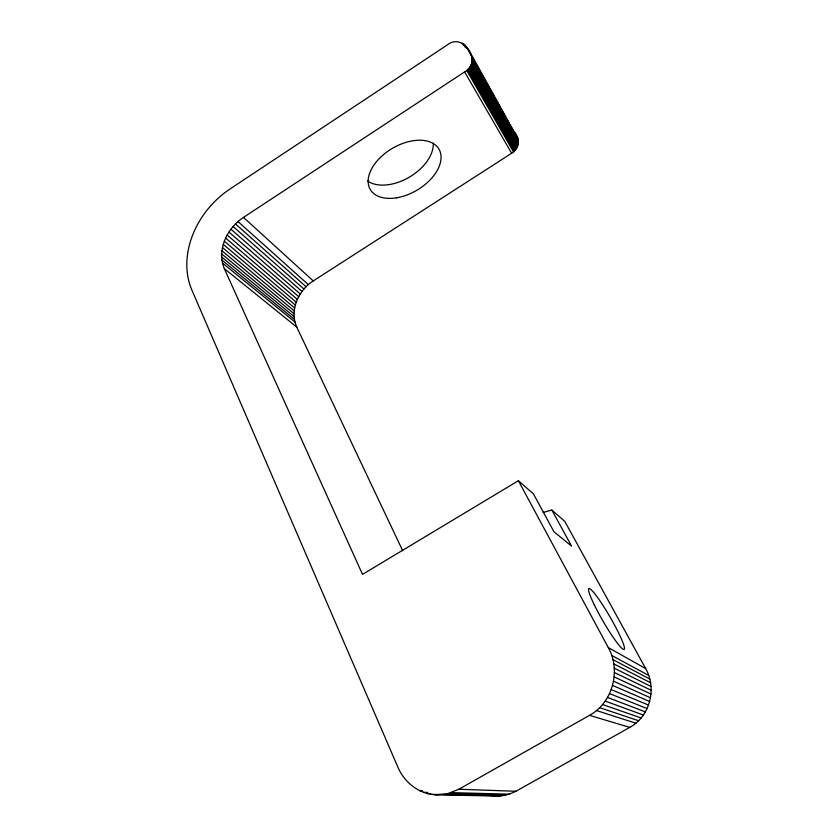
<?xml version="1.0" encoding="UTF-8"?>
<svg xmlns="http://www.w3.org/2000/svg" width="838" height="838" viewBox="0 0 838 838"><rect width="100%" height="100%" fill="white"/><g stroke="black" fill="none" stroke-linecap="round" stroke-linejoin="round"><path stroke-width="1.26" d="M551.854 510.049L571.568 546.125L553.949 531.732L533.439 493.907L518.397 480.729L362.519 574.397L224.322 268.621C216.382 249.808 227.318 227.936 243.502 217.388L464.619 71.89C482.866 62.421 463.508 31.781 447.324 44.927L230.062 188.959A80.668 64.275 -48 0 0 191.797 289.854L397.893 767.158C404.199 782.231 418.843 793.932 435.414 794.791L498.882 796.1L509.357 794.183L515.936 791.261L629.778 727.374C650.068 716.385 657.055 688.323 645.669 668.577L564.791 521.383L551.854 510.049L543.097 512.458M435.414 794.791L447.419 793.754L458.857 789.249L589.502 715.359C612.735 702.632 621.199 670.547 608.336 647.638L518.397 480.729M402.69 550.723L296.799 327.145C289.204 310.416 298.454 290.273 313.255 280.929L511.641 153.26C519.707 148.745 520.513 137.139 513.348 131.126M498.882 796.1L491.833 795.681M443.438 794.487L502.412 795.796M431.434 794.361L440.432 794.55M453.274 794.833L477.691 795.367M427.516 793.534L430.104 793.596M447.419 793.754L505.922 795.157M451.336 792.622L509.357 794.183M423.693 792.329L427.61 792.434M419.995 790.768L422.562 790.842M458.857 789.249L515.936 791.261M589.502 715.359L629.778 727.374M596.478 710.53L635.833 723.204M599.641 707.66L638.577 720.722M602.543 704.496L641.091 717.988M605.172 701.081L643.354 715.034M607.508 697.436L645.354 711.871M609.519 693.592L647.083 708.55M611.195 689.59L648.518 705.072M612.526 685.442L649.649 701.479M613.51 681.189L650.466 697.792M614.118 676.874L650.969 694.042M614.369 672.526L651.157 690.261M614.254 668.179L651.011 686.479M613.772 663.874L650.56 682.729M612.934 659.632L649.785 679.031M611.74 655.484L648.706 675.428M608.336 647.638L645.669 668.577M224.322 268.621L296.799 327.145M222.458 263.069L294.976 322.064M221.923 260.105L294.431 319.372M221.651 257.046L294.117 316.586M221.661 253.924L294.065 313.747M221.934 250.751L294.243 310.877M222.479 247.566L294.672 307.975M223.285 244.371L295.343 305.095M224.343 241.197L296.243 302.235M225.652 238.086L297.375 299.417M227.192 235.028L298.716 296.673M228.963 232.074L300.276 294.012M230.953 229.224L302.026 291.467M233.132 226.511L303.964 289.037M235.499 223.956L306.079 286.753M238.023 221.567L308.342 284.637M243.502 217.388L313.255 280.929M511.547 128.675L512.741 130.173M464.619 71.89L511.641 153.26M466.693 70.308L513.485 151.877M467.635 69.418L514.333 151.091M468.515 68.475L515.108 150.243M469.311 67.48L515.81 149.353M470.642 65.364L516.994 147.467M470.024 66.443L516.438 148.431M471.176 64.275L517.455 146.472M471.93 62.033L518.114 144.45M471.605 63.154L517.832 145.466M463.278 43.639L465.174 47.043M472.286 59.791L518.397 142.418M462.346 43.115L463.613 45.378M472.161 60.902L518.303 143.434M470.799 53.737L517.811 138.553M472.004 56.575L518.104 139.475M466.221 46.551L471.878 56.722M472.203 57.613L518.293 140.428M464.922 44.948L466.808 48.342M493.907 96.988L495.164 99.251M506.508 119.614L507.765 121.877M464.137 44.246L466.033 47.651M472.297 58.691L518.387 141.413M433.256 143.12A39.564 24.574 -30.6 0 1 408.944 177.384A39.564 24.574 -30.6 0 1 367.631 181.029M396.468 197.82A39.836 24.271 -30.5 0 0 439.447 150.054A39.836 24.271 -30.5 0 0 377.886 160.037A39.836 24.271 -30.5 0 0 396.468 197.82M594.299 604.868A35.154 4.075 59.9 0 0 624.059 649.46A35.154 4.075 59.9 0 0 601.192 602.69A35.154 4.075 59.9 0 0 594.299 604.868"/></g></svg>
